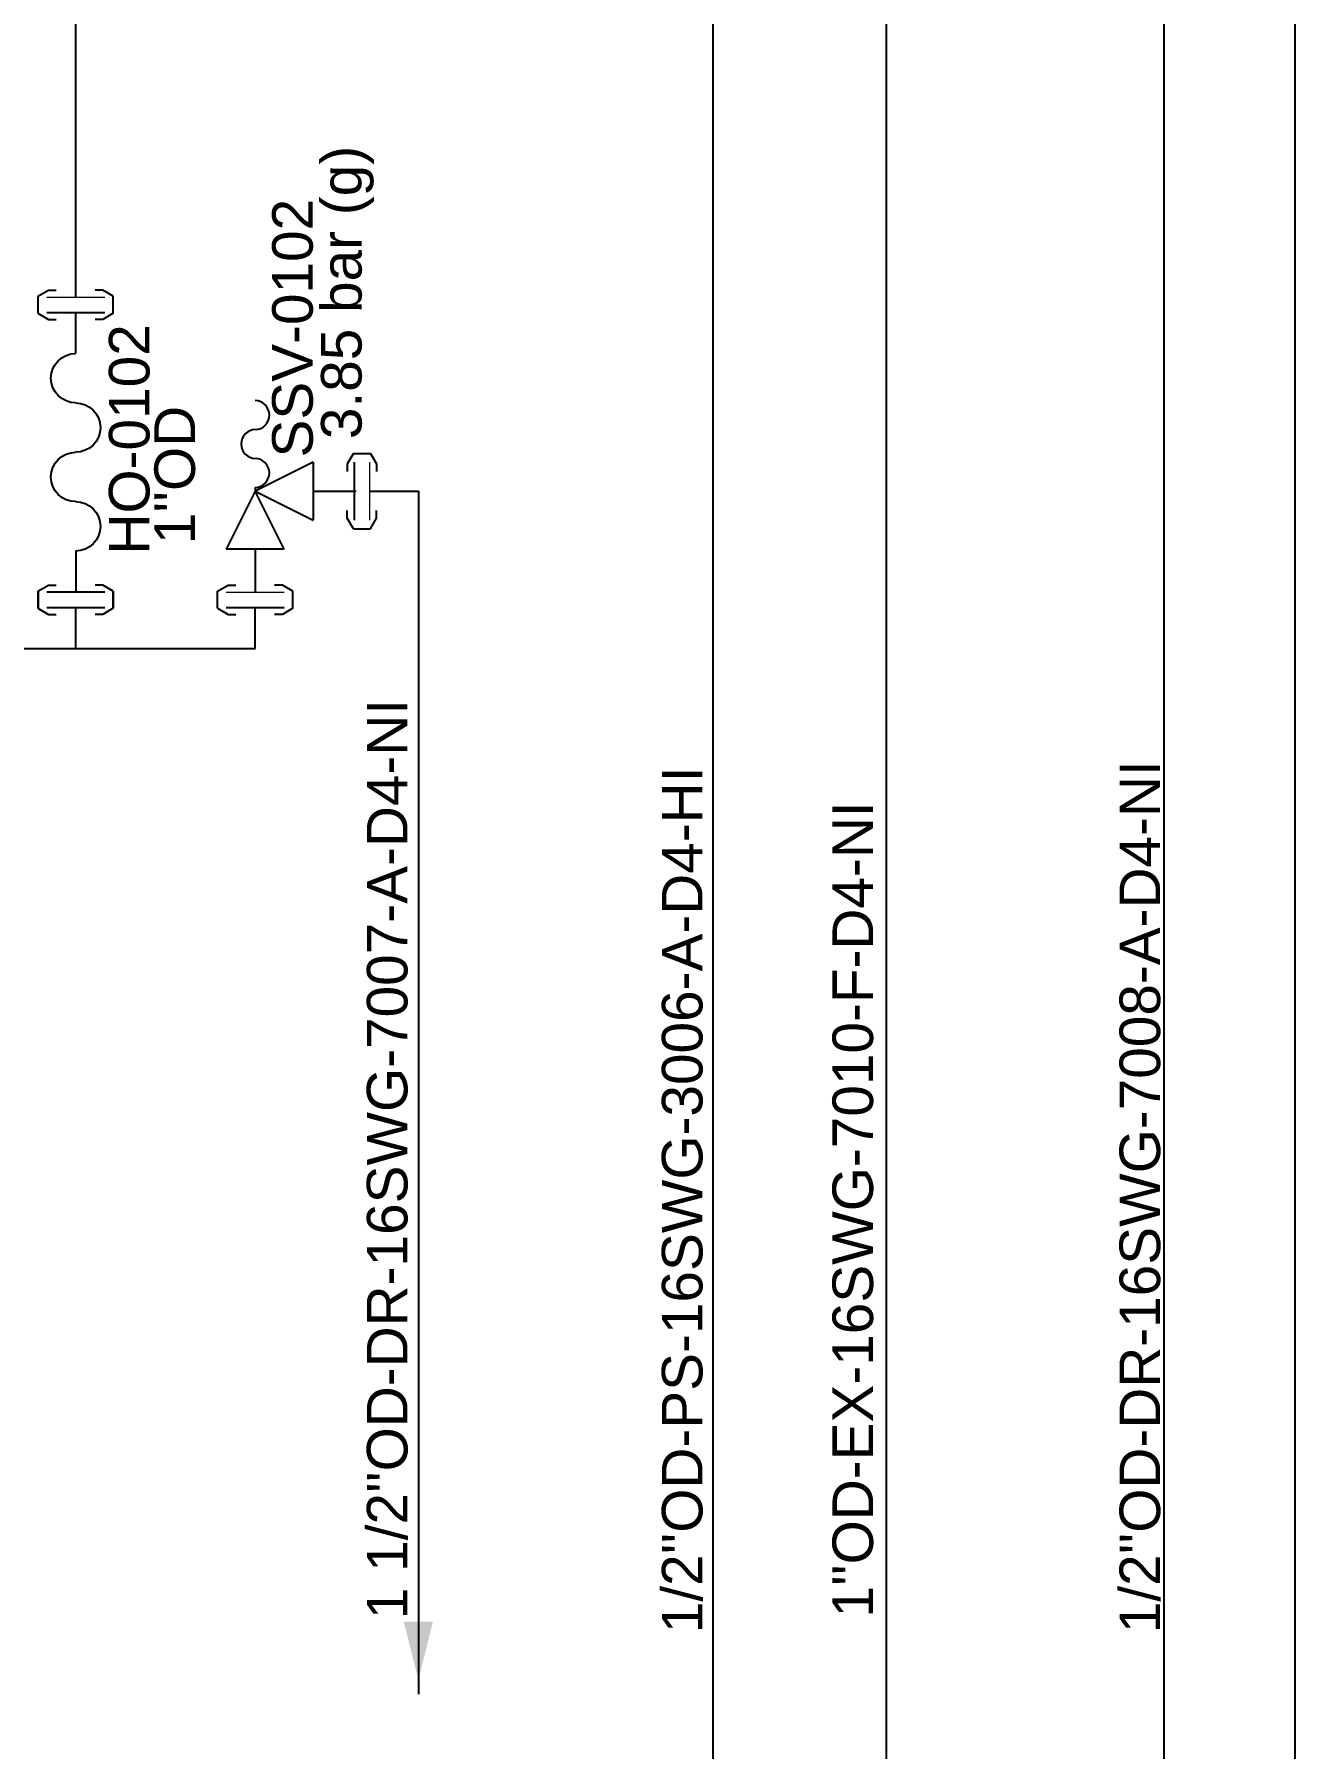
# Model space of a CAD drawing. Header units: millimetres. Extents: x -6754 to 5895, y -4820 to 1016.
# Drawn here: x -3335.8 to -3227.2, y -1738.2 to -1590.4 of the extents above; entities that cross this region are included whole.
import ezdxf

# ---------------------------------------------------------------- set-up
doc = ezdxf.new("R2010")
doc.units = ezdxf.units.MM
doc.layers.get('0').update_dxf_attribs({"linetype": 'CONTINUOUS'})
for name, color, linetype in [('P---PFLGD------', 7, 'CONTINUOUS'), ('P---PHOSD-TEXT-25-35', 2, 'CONTINUOUS'), ('P---PLINB-CHWR006', 7, 'CONTINUOUS'), ('P---PLINB-CHWS011', 7, 'CONTINUOUS'), ('P---PLINB-DRH002', 7, 'CONTINUOUS'), ('P---PLINB-DRH005', 7, 'CONTINUOUS'), ('P---PLINB-DROD006', 7, 'CONTINUOUS'), ('P---PLINB-EX011', 7, 'CONTINUOUS'), ('P---PLINB-PS023', 7, 'CONTINUOUS'), ('P---PLIND-TEXT-25-35', 2, 'CONTINUOUS'), ('P---PVLSD-TEXT-25-35', 2, 'CONTINUOUS'), ('VALVE', 6, 'CONTINUOUS')]:
    doc.layers.add(name, color=color, linetype=linetype)
doc.styles.get("Standard").update_dxf_attribs({"font": 'arial.ttf'})

# ---------------------------------------------------------------- blocks, each defined once
blk = doc.blocks.new('rgyjryjyfrjfhjgfgj')
at = {"color": 0, "linetype": 'ByBlock'}
for p, q in [((716.48, 396.87), (717.39, 397.41)), ((717.39, 397.41), (718.05, 397.41)), ((722.07, 397.41), (721.4, 397.41)), ((722.97, 396.87), (722.07, 397.41)), ((722.97, 395.42), (722.97, 396.87)), ((716.48, 395.42), (717.39, 394.88)), ((717.39, 394.88), (718.05, 394.88)), ((722.07, 394.88), (721.4, 394.88)), ((722.97, 395.42), (722.07, 394.88))]:
    blk.add_line(p, q, dxfattribs=at)
at = {"color": 6, "linetype": 'ByBlock'}
blk.add_line((719.73, 391.95), (719.73, 395.48), dxfattribs=at)
at = {"color": 1, "linetype": 'ByBlock', "lineweight": 15}
blk.add_lwpolyline([(717.23, 396.8), (722.23, 396.8)], dxfattribs=at)
at = {"color": 6, "linetype": 'ByBlock'}
blk.add_lwpolyline([(717.23, 395.48), (722.23, 395.48)], dxfattribs=at)
blk = doc.blocks.new('phi_15825218758')
at = {"color": 0, "linetype": 'ByBlock'}
blk.add_line((-3.24, 3.47), (-3.24, 4.92), dxfattribs=at)
blk.add_blockref('rgyjryjyfrjfhjgfgj', (-719.73, -391.95), dxfattribs=at)
at = {"flags": 1}
for p, rotation in [((0, 4.85), 90), ((0, 0), 270)]:
    blk.add_attdef('PHI_CONNECTIONPOINT', p, '', height=0.1, rotation=rotation, dxfattribs=at)
blk = doc.blocks.new('hhg')
at = {"color": 6}
for centre, start, end in [((385.22, 231.26), 0, 180), ((395.86, 231.26), 0, 180), ((390.54, 231.26), 180, 0), ((401.18, 231.26), 180, 0)]:
    blk.add_arc(centre, 2.66, start, end, dxfattribs=at)
blk = doc.blocks.new('phi_158624461021')
at = {"color": 0, "linetype": 'ByBlock', "xscale": 0.8, "yscale": 0.8, "zscale": 0.8}
blk.add_blockref('hhg', (-306.05, -185.01), dxfattribs=at)
for tag, p, height in [('CODE', (2.57, 8.01), 3.5), ('DN', (4.94, 3.52), 3.5), ('DNCALC', (4.94, 3.52), 2)]:
    blk.add_attdef(tag, p, '', height=height)
at = {"flags": 1}
blk.add_attdef('PHI_CONNECTIONPOINT', (0, 0), '', height=0.08, rotation=180, dxfattribs=at)
blk.add_attdef('PHI_CONNECTIONPOINT', (17.03, 0), '', height=0.08, dxfattribs=at)
blk = doc.blocks.new('phi_158624437617')
at = {"color": 0, "linetype": 'ByBlock'}
blk.add_line((-3.24, 3.47), (-3.24, 4.92), dxfattribs=at)
blk.add_blockref('rgyjryjyfrjfhjgfgj', (-719.73, -391.95), dxfattribs=at)
at = {"flags": 1}
for p, rotation in [((0, 4.85), 90), ((0, 0), 270)]:
    blk.add_attdef('PHI_CONNECTIONPOINT', p, '', height=0.1, rotation=rotation, dxfattribs=at)
blk = doc.blocks.new('sfv')
at = {"color": 6}
for p, q in [((2248.38, 718.56), (2248.38, 718.24)), ((2253.38, 718.24), (2257.08, 718.24)), ((2248.38, 713.24), (2248.38, 709.55))]:
    blk.add_line(p, q, dxfattribs=at)
for centre, start, end in [((2248.35, 724.79), 271.5052, 88.4948), ((2248.42, 722.3), 91.5052, 268.4948), ((2248.35, 719.81), 271.5052, 88.4948)]:
    blk.add_arc(centre, 1.25, start, end, dxfattribs=at)
at = {"layer": 'VALVE', "color": 6}
for p, q in [((2253.38, 720.74), (2248.38, 718.24)), ((2253.38, 720.74), (2253.38, 715.74)), ((2248.38, 718.24), (2245.88, 713.24)), ((2248.38, 718.24), (2253.38, 715.74)), ((2250.88, 713.24), (2248.38, 718.24)), ((2250.88, 713.24), (2245.88, 713.24))]:
    blk.add_line(p, q, dxfattribs=at)
blk = doc.blocks.new('phi_167630542311')
at = {"color": 0, "linetype": 'ByBlock'}
blk.add_blockref('sfv', (-2248.38, -709.55), dxfattribs=at)
at = {"color": 7}
for tag, p in [('CODE', (-21.81, 6.29)), ('USER1', (-21.81, 1.97)), ('USER2', (-21.81, -2.3))]:
    blk.add_attdef(tag, p, '', height=3.5, dxfattribs=at)
at = {"flags": 1}
blk.add_attdef('PHI_CONNECTIONPOINT', (8.7, 8.7), '', height=0.1, dxfattribs=at)
blk.add_attdef('PHI_CONNECTIONPOINT', (0, 0), '', height=0.1, rotation=270, dxfattribs=at)

msp = doc.modelspace()

# ---------------------------------------------------------------- linework, layer by layer
for p, q in [((-3332.2, -1613.08), (-3332.2, -1577.91)), ((-3512.83, -1643.35), (-3316.73, -1643.35))]:
    msp.add_line(p, q)
at = {"layer": 'P---PLINB-CHWS011', "color": 5, "linetype": 'Continuous', "ltscale": 0.1}
msp.add_lwpolyline([(-3227.15, -1285.76), (-3227.15, -1764.44)], dxfattribs=at)
at = {"layer": 'P---PLINB-DRH002', "color": 7, "linetype": 'Continuous', "ltscale": 0.1}
msp.add_lwpolyline([(-3238.43, -1559.24), (-3238.43, -1896.55)], dxfattribs=at)
at = {"layer": 'P---PLINB-DRH005', "color": 7, "linetype": 'Continuous', "ltscale": 0.1}
for points in [[(-3306.88, -1629.8), (-3302.67, -1629.8)], [(-3302.67, -1629.8), (-3302.67, -1733.47)]]:
    msp.add_lwpolyline(points, dxfattribs=at)
at = {"layer": 'P---PLINB-DRH005', "color": 7, "linetype": 'ByBlock'}
msp.add_solid([(-3302.67, -1732.22), (-3303.92, -1727.22), (-3301.42, -1727.22)], dxfattribs=at)
at = {"layer": 'P---PLINB-EX011', "color": 232, "linetype": 'Continuous', "ltscale": 0.1}
msp.add_lwpolyline([(-3262.37, -1476.07), (-3262.37, -1959.96)], dxfattribs=at)
at = {"layer": 'P---PLINB-PS023', "color": 32, "linetype": 'Continuous', "ltscale": 0.1}
msp.add_lwpolyline([(-3277.31, -1565.08), (-3277.31, -1749.45)], dxfattribs=at)

# ---------------------------------------------------------------- block references
at = {"layer": 'P---PFLGD------'}
msp.add_blockref('phi_15825218758', (-3332.2, -1643.35), dxfattribs=at)
at = {"layer": 'P---PLINB-CHWR006'}
msp.add_blockref('phi_158624437617', (-3332.2, -1617.93), dxfattribs=at)
ref = msp.add_blockref('phi_158624461021', (-3332.2, -1634.96), dxfattribs=dict(at, xscale=-1, rotation=270))
ref.add_attrib('DN', "1''OD", (-3321.92, -1634.37), dxfattribs={"layer": 'P---PHOSD-TEXT-25-35', "color": 7, "height": 3.5, "rotation": 90})
ref.add_attrib('CODE', 'HO-0102', (-3325.84, -1635.26), dxfattribs={"layer": 'P---PHOSD-TEXT-25-35', "color": 7, "height": 3.5, "rotation": 90})
at = {"layer": 'P---PLINB-CHWR006', "xscale": -1, "rotation": 180}
msp.add_blockref('phi_158624437617', (-3332.2, -1634.96), dxfattribs=at)
at = {"layer": 'P---PLINB-DRH005', "rotation": 270}
msp.add_blockref('phi_15825218758', (-3311.73, -1629.8), dxfattribs=at)
at = {"layer": 'P---PLINB-DROD006'}
ref = msp.add_blockref('phi_167630542311', (-3316.73, -1638.49), dxfattribs=at)
ref.add_attrib('CODE', 'SSV-0102', (-3311.77, -1626.9), dxfattribs={"layer": 'P---PVLSD-TEXT-25-35', "color": 7, "height": 3.5, "rotation": 90})
ref.add_attrib('USER1', '3.85 bar (g)', (-3307.56, -1625.32), dxfattribs={"layer": 'P---PVLSD-TEXT-25-35', "color": 7, "height": 3.5, "rotation": 90})
msp.add_blockref('phi_15825218758', (-3316.73, -1643.35), dxfattribs=at)

# ---------------------------------------------------------------- texts
at = {"layer": 'P---PLIND-TEXT-25-35', "color": 7}
for s, p in [("1 1/2''OD-DR-16SWG-7007-A-D4-NI", (-3303.61, -1727)), ("1/2''OD-PS-16SWG-3006-A-D4-HI", (-3278.19, -1728.21)), ("1/2''OD-DR-16SWG-7008-A-D4-NI", (-3238.75, -1728.21)), ("1''OD-EX-16SWG-7010-F-D4-NI", (-3263.49, -1726.86))]:
    msp.add_text(s, height=3.5, rotation=90, dxfattribs=at).set_placement(p)

doc.saveas('drawing.dxf')
